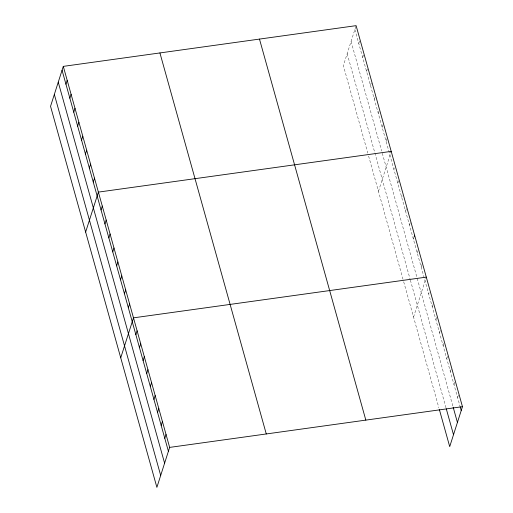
<?xml version="1.0" encoding="UTF-8"?>
<svg xmlns="http://www.w3.org/2000/svg" width="513" height="513" viewBox="0 0 513 513"><rect width="100%" height="100%" fill="white"/><g stroke="black" fill="none" stroke-linecap="round" stroke-linejoin="round"><path stroke-width="0.38" stroke-dasharray="2.56 1.92" d="M355.9 26.298L343.357 65.6L367.783 153.105M358.773 43.496L359.805 40.264M362.672 57.469L363.704 54.237M366.571 71.442L367.808 67.562M370.469 85.408L371.707 81.535M374.368 99.381L375.606 95.508M378.267 113.354L379.299 110.122M382.166 127.32L383.198 124.095M386.071 141.293L387.097 138.061M378.453 191.336L390.996 152.034M393.869 169.232L394.279 167.943M397.767 183.205L398.8 179.973M401.666 197.178L402.077 195.883M405.565 211.151L406.597 207.919M409.464 225.117L410.496 221.892M413.363 239.09L414.19 236.506M417.261 253.063L418.499 249.183M421.167 267.029L422.398 263.156M413.549 317.079L426.303 277.129M428.682 293.955L429.092 292.666M432.292 306.915L433.325 303.683M435.909 319.868L437.147 315.989M439.526 332.822L440.558 329.59M443.142 345.775L444.175 342.549M446.759 358.734L447.996 354.855M450.376 371.688L451.408 368.456M453.992 384.641L455.025 381.409M457.609 397.594L458.846 393.721M354.874 29.523L459.949 405.982M351.072 41.431L381.653 150.995M382.268 153.201L452.953 406.45M347.16 53.698L410.169 279.438M410.374 280.175L446.066 408.047M368.603 156.042L403.494 281.047M403.699 281.784L438.865 407.758"/><path stroke-width="0.77" d="M63.291 66.376L50.543 106.326L156.888 487.35L169.643 447.4L63.291 66.376L356.112 25.65L462.457 406.674L449.709 446.624L439.288 409.284M65.953 84.222L67.19 80.342M69.851 98.195L71.089 94.315M73.75 112.161L74.988 108.288M77.649 126.134L78.887 122.261M81.548 140.107L82.785 136.227M85.453 154.073L86.691 150.2M89.352 168.046L90.589 164.173M93.251 182.019L94.488 178.139M85.639 232.062L98.387 192.112L391.207 151.386M101.048 209.958L102.286 206.085M104.947 223.931L106.185 220.051M108.846 237.904L110.083 234.024M112.745 251.87L113.982 247.997M116.643 265.843L117.881 261.97M120.549 279.816L121.786 275.936M124.447 293.782L125.685 289.909M128.346 307.755L129.584 303.882M120.735 357.798L133.483 317.848L426.303 277.129M135.862 334.681L137.099 330.808M139.478 347.634L140.716 343.761M143.095 360.594L144.326 356.715M146.705 373.547L147.943 369.668M150.322 386.501L151.559 382.627M153.938 399.454L155.176 395.581M157.555 412.414L158.793 408.534M161.172 425.367L162.409 421.487M164.788 438.32L166.026 434.447M414.19 236.506L414.6 235.217M169.643 447.4L462.457 406.674M460.161 406.738L461.225 410.554M453.171 407.213L457.423 422.455M446.278 408.81L453.511 434.723M259.482 39.091L365.827 420.115M159.921 52.935L266.273 433.96M62.054 70.249L168.405 451.273M58.251 82.157L164.602 463.181M54.34 94.418L160.691 475.448"/></g></svg>
